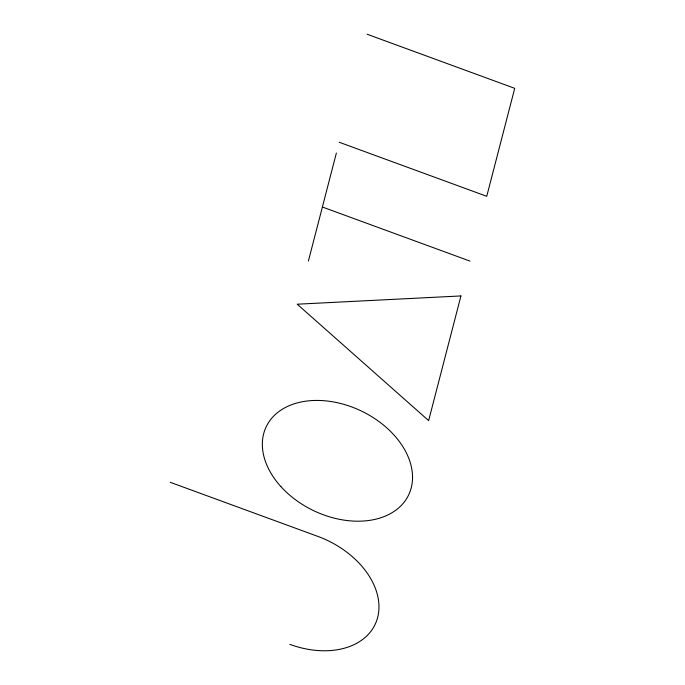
<?xml version="1.0" encoding="UTF-8"?>
<svg xmlns="http://www.w3.org/2000/svg" width="685" height="685" viewBox="0 0 685 685"><rect width="100%" height="100%" fill="white"/><g stroke="black" fill="none" stroke-linecap="round" stroke-linejoin="round"><path stroke-width="1.03" d="M308.404 261.011L336.378 153.029M367.143 34.25L514.718 88.331L486.744 196.304L339.169 142.232M322.387 207.016L469.961 261.096M170.282 482.317L317.857 536.398A78.955 55.245 25.6 0 1 377.658 617.425A78.955 55.245 25.6 0 1 289.883 644.379M460.937 295.937L428.639 420.616L297.213 304.2L460.937 295.937M280.833 486.538A78.955 55.245 25.6 0 0 408.483 495.264A78.955 55.245 25.6 0 0 322.995 400.639A78.955 55.245 25.6 0 0 280.833 486.538"/></g></svg>
